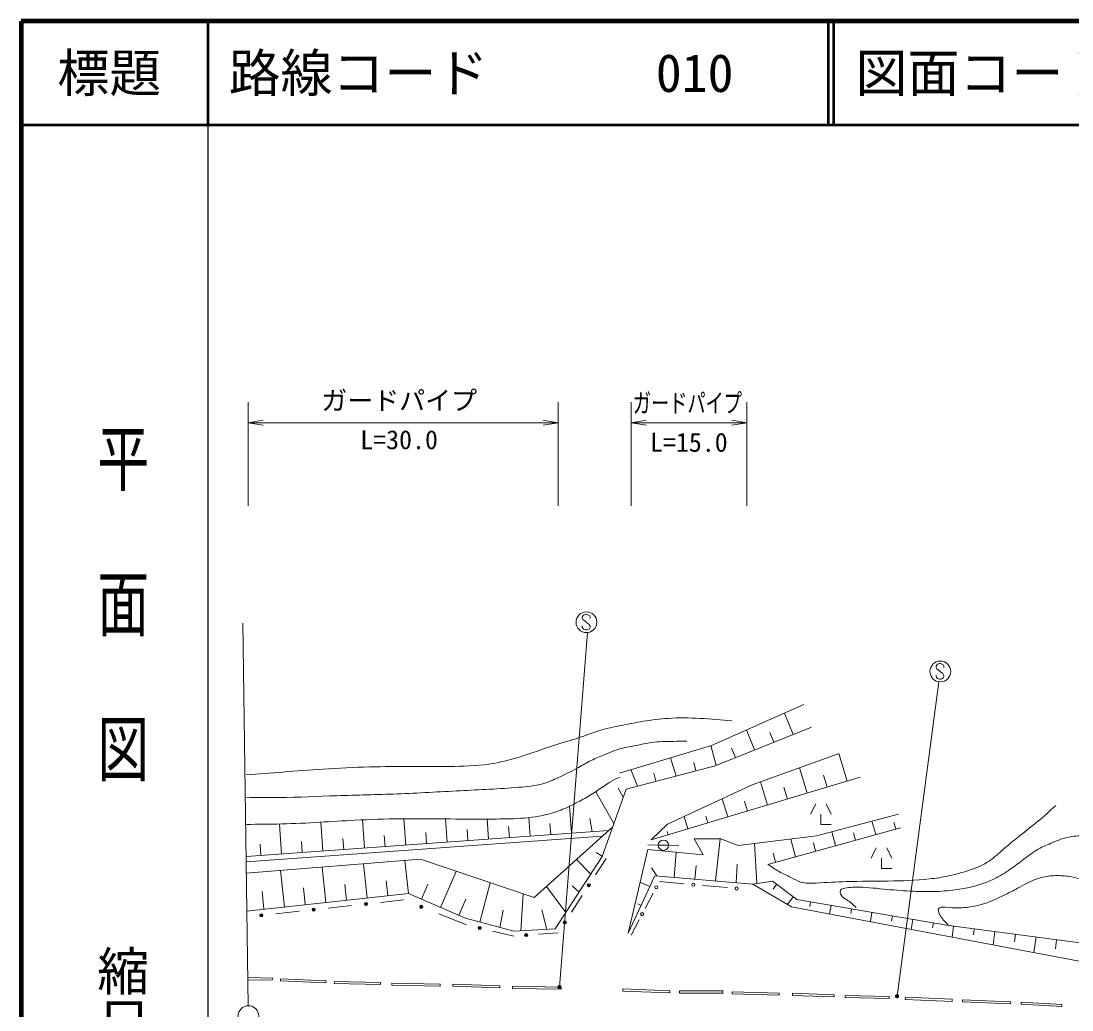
# Model space of a CAD drawing. Units: millimetres, scale not verified. Extents: x 40000 to 680000, y 20000 to 380000.
# Drawn here: x 40000 to 141225, y 284756 to 380000 of the extents above; entities that cross this region are included whole.
import ezdxf
from ezdxf.enums import TextEntityAlignment as Align

# ---------------------------------------------------------------- set-up
doc = ezdxf.new("R2010")
doc.units = ezdxf.units.MM
doc.header["$LTSCALE"] = 1000
for name, color, linetype, lineweight in [('M-BGD', 7, 'Continuous', 13), ('M-BMK-SRVR', 3, 'Continuous', 13), ('M-STR-STR3', 7, 'Continuous', 13), ('M-STR-STRC', 7, 'Continuous', 13), ('M-TTL', 2, 'Continuous', 140), ('M-TTL-BAND', 7, 'Continuous', 25), ('M-TTL-LINE', 7, 'Continuous', 50)]:
    doc.layers.add(name, color=color, linetype=linetype, lineweight=lineweight)
doc.layers.add('M-TTL-TXT', color=7, linetype='Continuous')
doc.styles.add('@ＭＳ ゴシック', font='')
doc.styles.add('ＭＳ ゴシック', font='')
doc.styles.get('@ＭＳ ゴシック').set_extended_font_data('@MS Gothic')
doc.styles.get('ＭＳ ゴシック').set_extended_font_data('MS Gothic')

# ---------------------------------------------------------------- blocks, each defined once
blk = doc.blocks.new('open_arrow')
at = {"color": 0, "linetype": 'Continuous', "lineweight": -2}
blk.add_lwpolyline([(7.5, 1.25), (0, 0), (7.5, -1.25)], dxfattribs=at)
blk = doc.blocks.new('filled_dot')
at = {"color": 0, "linetype": 'Continuous', "lineweight": -2, "const_width": 1.25}
blk.add_lwpolyline([(-0.625, 0, 1), (0.625, 0, 1)], format="xyb", close=True, dxfattribs=at)

msp = doc.modelspace()

# ---------------------------------------------------------------- linework, layer by layer
at = {"layer": 'M-BGD'}
for p, q in [((106509, 310228), (115390, 314160)), ((113546, 313344), (114369, 311295)), ((106862, 308279), (116130, 312003)), ((109887, 311724), (110658, 309804)), ((112135, 311493), (112514, 310550)), ((97649, 307577), (106509, 310228)), ((106455, 310212), (106953, 308316)), ((108441, 309957), (108802, 309059)), ((102564, 309047), (103087, 307288)), ((110420, 306438), (118690, 309429)), ((118757, 309453), (119556, 306789)), ((98278, 306024), (106862, 308279)), ((98731, 307900), (99373, 306312)), ((104800, 308595), (105011, 307793)), ((114989, 308090), (115724, 305640)), ((120827, 307170), (100685, 301128)), ((100949, 307554), (101153, 306780)), ((111222, 306728), (111893, 304490)), ((117289, 307383), (117640, 306214)), ((97108, 302701), (95380, 305750)), ((95990, 299522), (98278, 306024)), ((97517, 306119), (98004, 305248)), ((102272, 302654), (110420, 306438)), ((113466, 306207), (113809, 305065)), ((107535, 305098), (108062, 303341)), ((109694, 304860), (109977, 303916)), ((92833, 304377), (93020, 301783)), ((116546, 304609), (116046, 303609)), ((117546, 304609), (118046, 303609)), ((68881, 302844), (69083, 300056)), ((72876, 303060), (73072, 300344)), ((76879, 303162), (77062, 300631)), ((80890, 303163), (81051, 300919)), ((84900, 303161), (85041, 301207)), ((88902, 303278), (89031, 301495)), ((90947, 302724), (91025, 301639)), ((94771, 303206), (95015, 301927)), ((103869, 303396), (104230, 302192)), ((105947, 303430), (106146, 302766)), ((124523, 303611), (116615, 301512)), ((117046, 303609), (117046, 302609)), ((121963, 302931), (122317, 301653)), ((124072, 302812), (124245, 302187)), ((61673, 299521), (96607, 302042)), ((64885, 302643), (65093, 299768)), ((78978, 301860), (79057, 300775)), ((82968, 302148), (83046, 301063)), ((86958, 302436), (87036, 301351)), ((89415, 295577), (97001, 302396)), ((100685, 301128), (102272, 302654)), ((102219, 301938), (102315, 301617)), ((111935, 298780), (124695, 302312)), ((117046, 302609), (118046, 302609)), ((118097, 301905), (118462, 300586)), ((120195, 301824), (120389, 301120)), ((61679, 299020), (96001, 301497)), ((63020, 300709), (63098, 299624)), ((67009, 300997), (67088, 299912)), ((70999, 301285), (71077, 300200)), ((74989, 301572), (75067, 300488)), ((101368, 300638), (100368, 300658)), ((107404, 301225), (104842, 301247)), ((104842, 301247), (105704, 299701)), ((107336, 301226), (106892, 297185)), ((109083, 300585), (107404, 301225)), ((116615, 301512), (109083, 300585)), ((110651, 300778), (110885, 296934)), ((114140, 301207), (114607, 299519)), ((116317, 300837), (116534, 300053)), ((95411, 299925), (96002, 299540)), ((100358, 300209), (98490, 292168)), ((105704, 299701), (100358, 300209)), ((101371, 300625), (102371, 300625)), ((102368, 300608), (103368, 300578)), ((103115, 299947), (102907, 297528)), ((112440, 299850), (112679, 298986)), ((122380, 300385), (121880, 299385)), ((123380, 300385), (123880, 299385)), ((61694, 297924), (78470, 299268)), ((72986, 298828), (73341, 295530)), ((76974, 299148), (77318, 295958)), ((78470, 299268), (89415, 295577)), ((91451, 292565), (95990, 299522)), ((93488, 299238), (94889, 297834)), ((96367, 299349), (95336, 297759)), ((105012, 298664), (104900, 297356)), ((108982, 298793), (108885, 297013)), ((122880, 299385), (122880, 298385)), ((65008, 298189), (65387, 294673)), ((68997, 298509), (69364, 295101)), ((81912, 298107), (80400, 294624)), ((98490, 292168), (101060, 297687)), ((100727, 298447), (101243, 297671)), ((101060, 297687), (110482, 296875)), ((122880, 298385), (123880, 298385)), ((71187, 296848), (71352, 295315)), ((75174, 297189), (75329, 295744)), ((79193, 296868), (78565, 295420)), ((85175, 297007), (84176, 293219)), ((90601, 296643), (92477, 294137)), ((93077, 296724), (93754, 296095)), ((99631, 297078), (100572, 296639)), ((101482, 297128), (103864, 296913)), ((105650, 296753), (108031, 296539)), ((112376, 297151), (110482, 296875)), ((114201, 294701), (110482, 296875)), ((114709, 295391), (112376, 297151)), ((112430, 296391), (112776, 296849)), ((61743, 294280), (77324, 295959)), ((63214, 296166), (63398, 294458)), ((67201, 296507), (67375, 294887)), ((77324, 295959), (82797, 293583)), ((88380, 295926), (88130, 292388)), ((94048, 295772), (93018, 294182)), ((100120, 294541), (100898, 296019)), ((113826, 294920), (114373, 295645)), ((71834, 294817), (69593, 294574)), ((76876, 295363), (74635, 295120)), ((82852, 295439), (82165, 293857)), ((99422, 294968), (99728, 294826)), ((148534, 288213), (114201, 294701)), ((129134, 292920), (114709, 295391)), ((115970, 294711), (116047, 295162)), ((117878, 294006), (118018, 294824)), ((66792, 294271), (64551, 294028)), ((82918, 292950), (80233, 294022)), ((82797, 293583), (87463, 292353)), ((86441, 294380), (86109, 292710)), ((90157, 294401), (90648, 292522)), ((119912, 294033), (119990, 294486)), ((121809, 293263), (121961, 294149)), ((123854, 293356), (123932, 293811)), ((87463, 292353), (91451, 292565)), ((98758, 291954), (99536, 293432)), ((125740, 292520), (125904, 293474)), ((127797, 292679), (127875, 293136)), ((147472, 290504), (129134, 292920)), ((129690, 291774), (129829, 292829)), ((131737, 292002), (131812, 292567)), ((87471, 291880), (85448, 292356)), ((91730, 292195), (89837, 292055)), ((133627, 291030), (133795, 292306)), ((135683, 291324), (135778, 292045)), ((137563, 290286), (137760, 291784)), ((139628, 290646), (139743, 291523)), ((61828, 287873), (64210, 287812)), ((64205, 287612), (61831, 287673)), ((64210, 287812), (64205, 287612)), ((64980, 287553), (64988, 287753)), ((69372, 287373), (64980, 287553)), ((64988, 287753), (69380, 287573)), ((69380, 287573), (69372, 287373)), ((70174, 287313), (70179, 287513)), ((70179, 287513), (74631, 287413)), ((74626, 287213), (70174, 287313)), ((74631, 287413), (74626, 287213)), ((75724, 287153), (75729, 287353)), ((80375, 287034), (75724, 287153)), ((75729, 287353), (80380, 287233)), ((80380, 287233), (80375, 287034)), ((81591, 287034), (81598, 287233)), ((86122, 286874), (81591, 287034)), ((81598, 287233), (86130, 287074)), ((86130, 287074), (86122, 286874)), ((87324, 286834), (87327, 287034)), ((92015, 286754), (87324, 286834)), ((87327, 287034), (92019, 286954)), ((92019, 286954), (92015, 286754)), ((97969, 286578), (97977, 286778)), ((102483, 286408), (97969, 286578)), ((97977, 286778), (102491, 286608)), ((102491, 286608), (102483, 286408)), ((103413, 286584), (107612, 286584)), ((103413, 286384), (103413, 286584)), ((107612, 286584), (107612, 286384)), ((108480, 286311), (108485, 286511)), ((108485, 286511), (113023, 286389)), ((107612, 286384), (103413, 286384)), ((113018, 286190), (108480, 286311)), ((113023, 286389), (113018, 286190)), ((114302, 286165), (114310, 286365)), ((118307, 286020), (114302, 286165)), ((114310, 286365), (118314, 286220)), ((118314, 286220), (118307, 286020)), ((119377, 285947), (119382, 286147)), ((123624, 285850), (119377, 285947)), ((119382, 286147), (123629, 286050)), ((123629, 286050), (123624, 285850)), ((125173, 285777), (125182, 285977)), ((129687, 285583), (125173, 285777)), ((125182, 285977), (129696, 285783)), ((129696, 285783), (129687, 285583)), ((130682, 285534), (130691, 285734)), ((135318, 285340), (130682, 285534)), ((130691, 285734), (135326, 285540)), ((135326, 285540), (135318, 285340)), ((136334, 285316), (136345, 285516)), ((136345, 285516), (140253, 285297)), ((140241, 285098), (136334, 285316)), ((140253, 285297), (140241, 285098))]:
    msp.add_line(p, q, dxfattribs=at)
for centre, radius in [((101871, 300625), 500), ((94692, 296766), 150), ((94692, 296766), 100), ((94692, 296766), 50), ((101190, 296573), 150), ((104757, 296833), 150), ((108925, 296458), 150), ((68193, 294422), 150), ((73235, 294968), 150), ((73235, 294968), 100), ((73235, 294968), 50), ((78555, 294693), 150), ((78555, 294693), 100), ((78555, 294693), 50), ((63151, 293876), 150), ((63151, 293876), 100), ((63151, 293876), 50), ((68193, 294422), 100), ((68193, 294422), 50), ((99828, 293987), 150), ((84183, 292653), 150), ((84183, 292653), 100), ((84183, 292653), 50), ((92374, 293188), 150), ((92374, 293188), 100), ((92374, 293188), 50), ((88654, 291968), 150), ((88654, 291968), 100), ((88654, 291968), 50)]:
    msp.add_circle(centre, radius, dxfattribs=at)
for points, knots in [([(61727, 307416), (62889, 307501), (64051, 307586), (65213, 307674), (66504, 307772), (67795, 307874), (69087, 307958), (70575, 308055), (72066, 308129), (73555, 308165), (76282, 308230), (79006, 308167), (81743, 308217), (83007, 308239), (84273, 308286), (85513, 308501), (86466, 308665), (87404, 308929), (88329, 309224), (89498, 309596), (90647, 310018), (91815, 310386), (92529, 310611), (93250, 310816), (93959, 311057), (94588, 311272), (95208, 311515), (95844, 311703), (96462, 311886), (97096, 312015), (97730, 312142), (98469, 312290), (99207, 312435), (99951, 312555), (100747, 312685), (101549, 312787), (102353, 312840), (104389, 312973), (106432, 312788), (108476, 312603)], [0, 0, 0, 0, 1, 1, 1, 2, 2, 2, 3, 3, 3, 4, 4, 4, 5, 5, 5, 6, 6, 6, 7, 7, 7, 8, 8, 8, 9, 9, 9, 10, 10, 10, 11, 11, 11, 12, 12, 12, 13, 13, 13, 13]), ([(61709, 305237), (62780, 305221), (63851, 305205), (64922, 305215), (66751, 305233), (68579, 305327), (70408, 305390), (72353, 305458), (74299, 305490), (76244, 305565), (78264, 305643), (80284, 305767), (82299, 305871), (84177, 305969), (86051, 306049), (87938, 306199), (88721, 306261), (89507, 306335), (90255, 306549), (90773, 306696), (91272, 306911), (91763, 307139), (92418, 307443), (93058, 307772), (93688, 308120), (94092, 308344), (94493, 308576), (94907, 308781), (95321, 308985), (95749, 309161), (96177, 309340), (96706, 309560), (97236, 309782), (97786, 309932), (98273, 310065), (98777, 310142), (99276, 310237), (99762, 310330), (100244, 310441), (100732, 310508), (101420, 310603), (102119, 310611), (102815, 310627), (103250, 310636), (103685, 310648), (104119, 310660)], [0, 0, 0, 0, 1, 1, 1, 2, 2, 2, 3, 3, 3, 4, 4, 4, 5, 5, 5, 6, 6, 6, 7, 7, 7, 8, 8, 8, 9, 9, 9, 10, 10, 10, 11, 11, 11, 12, 12, 12, 13, 13, 13, 14, 14, 14, 15, 15, 15, 15]), ([(61721, 302631), (62849, 302637), (63976, 302642), (65104, 302672), (66323, 302705), (67542, 302767), (68760, 302837), (69892, 302901), (71024, 302972), (72156, 303029), (73621, 303102), (75087, 303151), (76552, 303166), (77963, 303179), (79373, 303161), (80784, 303152), (82236, 303142), (83689, 303143), (85140, 303145), (86013, 303146), (86885, 303148), (87759, 303193), (88722, 303242), (89686, 303343), (90618, 303576), (91146, 303708), (91663, 303882), (92168, 304087), (92731, 304316), (93277, 304582), (93813, 304870), (94242, 305100), (94663, 305345), (95074, 305604), (95490, 305867), (95895, 306144), (96304, 306419), (96585, 306607), (96867, 306794), (97167, 306946), (97339, 307033), (97516, 307109), (97694, 307186)], [0, 0, 0, 0, 1, 1, 1, 2, 2, 2, 3, 3, 3, 4, 4, 4, 5, 5, 5, 6, 6, 6, 7, 7, 7, 8, 8, 8, 9, 9, 9, 10, 10, 10, 11, 11, 11, 12, 12, 12, 13, 13, 13, 14, 14, 14, 14]), ([(111935, 298780), (112291, 298535), (112647, 298290), (113022, 298084), (113388, 297882), (113773, 297717), (114148, 297520), (114458, 297359), (114761, 297176), (115087, 297075), (115558, 296928), (116078, 296954), (116588, 296981), (117577, 297033), (118533, 297092), (119498, 297122), (120834, 297163), (122186, 297148), (123533, 297168), (124851, 297189), (126165, 297244), (127475, 297380), (128105, 297445), (128735, 297529), (129352, 297661), (129906, 297779), (130450, 297936), (130995, 298107), (131712, 298332), (132431, 298581), (133060, 298975), (133557, 299286), (133998, 299688), (134444, 300078), (134922, 300496), (135407, 300901), (135899, 301298), (136561, 301832), (137237, 302350), (137893, 302894), (138499, 303396), (139088, 303919), (139676, 304442)], [0, 0, 0, 0, 1, 1, 1, 2, 2, 2, 3, 3, 3, 4, 4, 4, 5, 5, 5, 6, 6, 6, 7, 7, 7, 8, 8, 8, 9, 9, 9, 10, 10, 10, 11, 11, 11, 12, 12, 12, 13, 13, 13, 14, 14, 14, 14]), ([(148466, 288811), (148526, 290256), (148586, 291700), (148446, 293133), (148357, 294031), (148190, 294924), (147954, 295796), (147798, 296371), (147612, 296937), (147401, 297495), (147174, 298096), (146920, 298688), (146582, 299236), (146316, 299668), (145999, 300073), (145619, 300404), (145288, 300692), (144909, 300924), (144513, 301121), (144262, 301246), (144003, 301356), (143735, 301428), (143320, 301539), (142881, 301556), (142445, 301551), (141869, 301544), (141296, 301499), (140745, 301366), (140212, 301238), (139699, 301028), (139188, 300813), (138718, 300616), (138251, 300415), (137816, 300158), (137325, 299868), (136876, 299507), (136423, 299154), (135994, 298820), (135562, 298494), (135112, 298192), (134820, 297996), (134520, 297810), (134211, 297639), (133853, 297440), (133484, 297262), (133105, 297106), (132603, 296900), (132085, 296733), (131558, 296605), (131040, 296480), (130514, 296392), (129986, 296324), (129301, 296235), (128612, 296180), (127921, 296160), (127264, 296140), (126605, 296154), (125950, 296183), (125098, 296221), (124252, 296286), (123393, 296371), (122509, 296458), (121611, 296565), (120765, 296582), (120312, 296591), (119873, 296574), (119357, 296488), (119199, 296462), (119034, 296429), (118958, 296324), (118871, 296203), (118901, 295988), (118982, 295831), (119101, 295597), (119333, 295491), (119545, 295362), (119876, 295158), (120156, 294896), (120436, 294634)], [0, 0, 0, 0, 1, 1, 1, 2, 2, 2, 3, 3, 3, 4, 4, 4, 5, 5, 5, 6, 6, 6, 7, 7, 7, 8, 8, 8, 9, 9, 9, 10, 10, 10, 11, 11, 11, 12, 12, 12, 13, 13, 13, 14, 14, 14, 15, 15, 15, 16, 16, 16, 17, 17, 17, 18, 18, 18, 19, 19, 19, 20, 20, 20, 21, 21, 21, 22, 22, 22, 23, 23, 23, 24, 24, 24, 25, 25, 25, 26, 26, 26, 26]), ([(129296, 292969), (128990, 293264), (128684, 293558), (128497, 293911), (128457, 293987), (128422, 294066), (128394, 294157), (128359, 294276), (128335, 294415), (128374, 294505), (128451, 294683), (128773, 294666), (129050, 294649), (129534, 294618), (129880, 294586), (130258, 294587), (130754, 294588), (131308, 294646), (131835, 294751), (132303, 294845), (132750, 294976), (133187, 295140), (133745, 295350), (134287, 295613), (134826, 295877), (135218, 296070), (135609, 296263), (135993, 296471), (136294, 296635), (136589, 296807), (136894, 296963), (137257, 297149), (137632, 297312), (138021, 297434), (138315, 297527), (138617, 297596), (138922, 297639), (139388, 297704), (139861, 297708), (140335, 297680), (140801, 297652), (141267, 297594), (141707, 297455), (142247, 297283), (142747, 296990), (143223, 296676), (143547, 296463), (143860, 296240), (144165, 296000), (144485, 295749), (144796, 295478), (145046, 295161), (145243, 294910), (145402, 294630), (145578, 294362), (145765, 294078), (145972, 293808), (146152, 293522), (146369, 293175), (146546, 292803), (146745, 292441), (146922, 292118), (147117, 291803), (147243, 291462), (147356, 291156), (147414, 290830), (147472, 290504)], [0, 0, 0, 0, 1, 1, 1, 2, 2, 2, 3, 3, 3, 4, 4, 4, 5, 5, 5, 6, 6, 6, 7, 7, 7, 8, 8, 8, 9, 9, 9, 10, 10, 10, 11, 11, 11, 12, 12, 12, 13, 13, 13, 14, 14, 14, 15, 15, 15, 16, 16, 16, 17, 17, 17, 18, 18, 18, 19, 19, 19, 20, 20, 20, 21, 21, 21, 22, 22, 22, 22])]:
    msp.add_open_spline(points, degree=3, knots=knots, dxfattribs=at)
at = {"layer": 'M-BMK-SRVR'}
msp.add_line((61373, 321993), (61864, 285163), dxfattribs=at)
msp.add_circle((61900, 284160), 1000, dxfattribs=at)
at = {"layer": 'M-STR-STR3'}
for p, q in [((61887, 333306), (61887, 343306)), ((91730, 333306), (91730, 343306)), ((98758, 333306), (98758, 343306)), ((109908, 333306), (109908, 343306)), ((91730, 341306), (61887, 341306)), ((98758, 341306), (109908, 341306))]:
    msp.add_line(p, q, dxfattribs=at)
at = {"layer": 'M-STR-STRC'}
for p, q in [((94178, 322792), (94054, 322607)), ((94054, 322607), (94057, 322476)), ((94057, 322476), (94120, 322347)), ((94120, 322347), (94376, 322165)), ((94370, 322858), (94178, 322792)), ((94491, 322855), (94370, 322858)), ((94376, 322165), (94505, 322033)), ((94742, 322736), (94491, 322855)), ((94505, 322033), (94684, 321917)), ((94684, 321917), (94810, 321717)), ((94805, 322605), (94742, 322736)), ((94805, 322476), (94805, 322605)), ((94574, 321101), (91862, 286957)), ((94057, 321628), (94054, 321749)), ((94096, 321525), (94057, 321628)), ((94181, 321415), (94096, 321525)), ((94368, 321354), (94181, 321415)), ((94502, 321354), (94368, 321354)), ((94602, 321383), (94502, 321354)), ((94744, 321475), (94602, 321383)), ((94805, 321607), (94744, 321475)), ((94810, 321717), (94805, 321607)), ((128262, 318053), (128138, 317869)), ((128138, 317869), (128141, 317737)), ((128454, 318119), (128262, 318053)), ((128575, 318117), (128454, 318119)), ((128825, 317998), (128575, 318117)), ((128888, 317866), (128825, 317998)), ((128888, 317737), (128888, 317866)), ((128141, 316889), (128138, 317011)), ((128141, 317737), (128204, 317608)), ((128180, 316787), (128141, 316889)), ((128204, 317608), (128459, 317427)), ((128459, 317427), (128588, 317295)), ((128588, 317295), (128767, 317179)), ((128767, 317179), (128894, 316979)), ((128888, 316868), (128828, 316737)), ((128894, 316979), (128888, 316868)), ((128394, 316368), (124379, 286082)), ((128264, 316676), (128180, 316787)), ((128451, 316615), (128264, 316676)), ((128586, 316615), (128451, 316615)), ((128686, 316644), (128586, 316615)), ((128828, 316737), (128686, 316644))]:
    msp.add_line(p, q, dxfattribs=at)
for centre in [(94462, 322095), (128545, 317356)]:
    msp.add_circle(centre, 1000, dxfattribs=at)
at = {"layer": 'M-TTL'}
for p, q in [((40000, 380000), (40000, 20000)), ((680000, 380000), (40000, 380000))]:
    msp.add_line(p, q, dxfattribs=at)
at = {"layer": 'M-TTL-BAND'}
msp.add_line((58000, 370000), (58000, 20000), dxfattribs=at)
at = {"layer": 'M-TTL-LINE'}
for p, q in [((58000, 380000), (58000, 370000)), ((117750, 380000), (117750, 370000)), ((118250, 380000), (118250, 370000)), ((40000, 370000), (680000, 370000))]:
    msp.add_line(p, q, dxfattribs=at)

# ---------------------------------------------------------------- block references
at = {"layer": 'M-STR-STR3', "xscale": 193, "yscale": 193}
for p in [(61887, 341306), (98758, 341306)]:
    msp.add_blockref('open_arrow', p, dxfattribs=at)
at = {"layer": 'M-STR-STR3', "xscale": 193, "yscale": 193, "rotation": 180}
for p in [(91730, 341306), (109908, 341306)]:
    msp.add_blockref('open_arrow', p, dxfattribs=at)
at = {"layer": 'M-STR-STRC', "xscale": 160, "yscale": 160}
for p, rotation in [((91862, 286957), 85.5), ((124379, 286082), 82.4)]:
    msp.add_blockref('filled_dot', p, dxfattribs=dict(at, rotation=rotation))

# ---------------------------------------------------------------- texts
at = {"layer": 'M-STR-STR3', "style": 'ＭＳ ゴシック'}
for s, p in [('ガードパイプ', (68923, 343453)), ('L=30.0', (72673, 339678)), ('L=15.0', (100583, 339428))]:
    msp.add_text(s, height=1833, dxfattribs=at).set_placement(p, align=Align.MIDDLE_LEFT)
at = {"layer": 'M-STR-STR3', "style": 'ＭＳ ゴシック', "width": 0.7}
msp.add_text('ガードパイプ', height=1833, dxfattribs=at).set_placement((98933, 343203), align=Align.MIDDLE_LEFT)
at = {"layer": 'M-TTL-BAND', "style": '@ＭＳ ゴシック', "width": 1.4}
msp.add_text('平  面  図', height=3666, rotation=270, dxfattribs=at).set_placement((49777, 306475), align=Align.MIDDLE_RIGHT)
at = {"layer": 'M-TTL-BAND', "style": '@ＭＳ ゴシック'}
msp.add_text('縮尺千分の一', height=3666, rotation=270, dxfattribs=at).set_placement((49777, 261030), align=Align.MIDDLE_RIGHT)
at = {"layer": 'M-TTL-TXT', "style": 'ＭＳ ゴシック'}
msp.add_text('標題', height=3666, dxfattribs=at).set_placement((48500, 375000), align=Align.MIDDLE_CENTER)
for s, p in [('路線コード', (60000, 375000)), ('010', (101142, 375000)), ('図面コード', (120380, 375000))]:
    msp.add_text(s, height=3666, dxfattribs=at).set_placement(p, align=Align.MIDDLE_LEFT)

doc.saveas('drawing.dxf')
